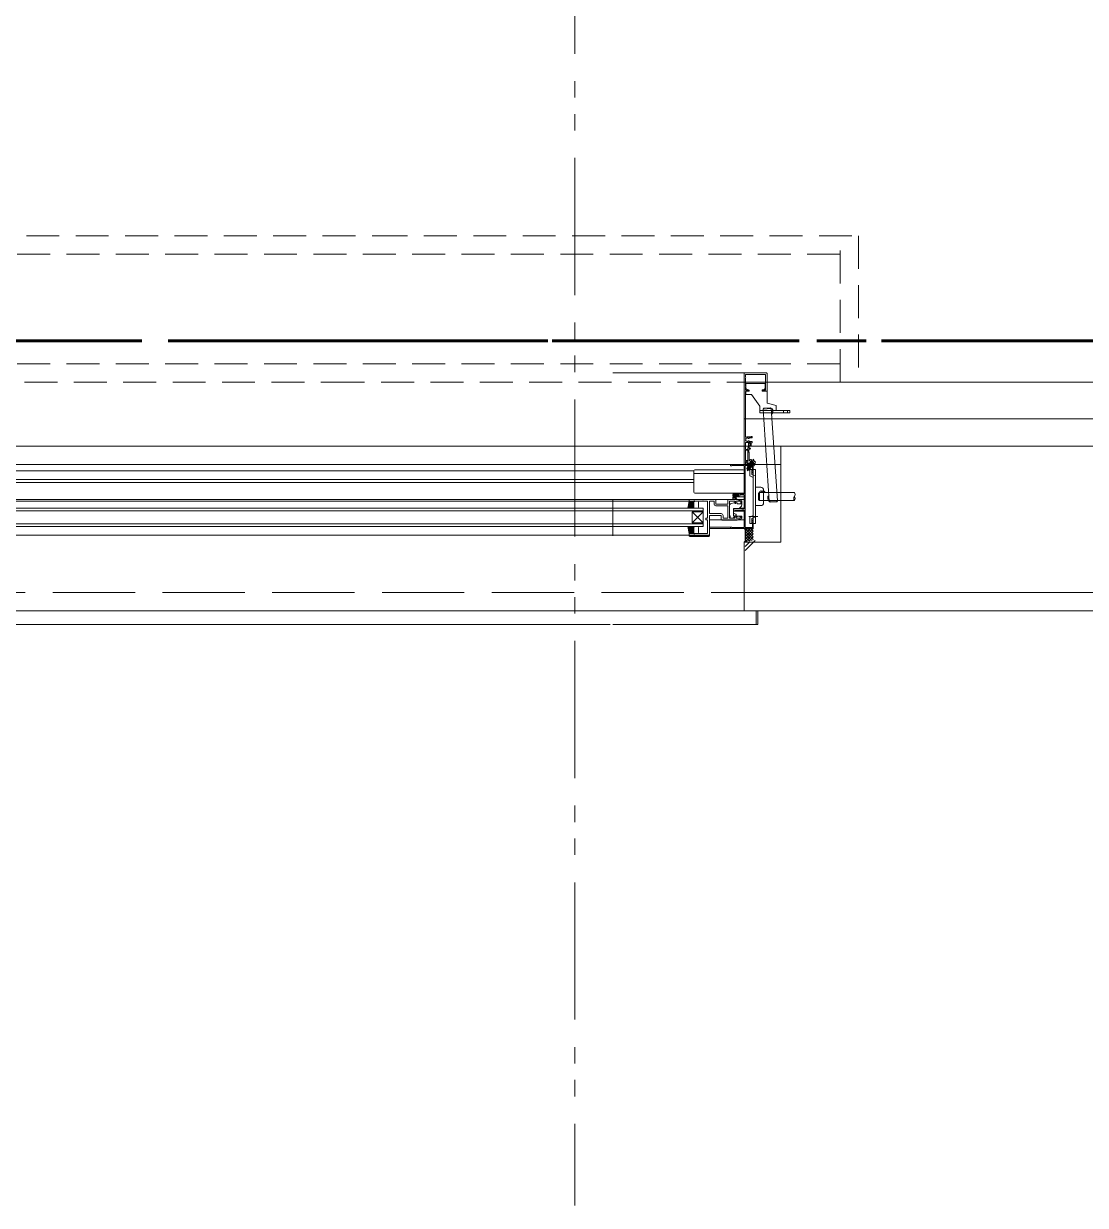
# Model space of a CAD drawing. Units: millimetres at full size, sheet at 1:30. Extents: x -16828 to 149130, y 47892 to 100313.
# Drawn here: x 27657 to 28818, y 50006 to 51298 of the extents above; entities that cross this region are included whole.
import ezdxf

# ---------------------------------------------------------------- set-up
doc = ezdxf.new("R2010")
doc.units = ezdxf.units.MM
doc.header["$LTSCALE"] = 30
for name, pattern in [('CHAIN2', [12, 9, -1, 1, -1]), ('DASHED1', [1.8, 1.2, -0.6]), ('DASHED3', [4, 3, -1]), ('DOUBLE_CHAIN1', [8.8, 5, -1, 0.6, -0.6, 0.6, -1])]:
    doc.linetypes.add(name, pattern=pattern)
for name, color, linetype, lineweight in [('0-0', 7, 'CHAIN2', 15), ('0-1', 7, 'Continuous', 15), ('2-0_通芯', 7, 'DOUBLE_CHAIN1', 15), ('2-1_躯体', 7, 'Continuous', 15), ('2-2_間仕切り芯', 7, 'DOUBLE_CHAIN1', 15), ('2-3_間仕切り', 7, 'Continuous', 15), ('2-A_建具', 7, 'Continuous', 15)]:
    doc.layers.add(name, color=color, linetype=linetype, lineweight=lineweight)

msp = doc.modelspace()

# ---------------------------------------------------------------- linework, layer by layer
at = {"layer": '0-0', "color": 1, "lineweight": 60}
msp.add_line((-9565.04, 50950.86), (35684.96, 50950.86), dxfattribs=at)
at = {"layer": '0-1'}
for p, q in [((24459.96, 50835.86), (30509.96, 50835.86)), ((-6110.04, 50655.86), (31079.96, 50655.86))]:
    msp.add_line(p, q, dxfattribs=at)
at = {"layer": '0-1', "linetype": 'DASHED3'}
msp.add_lwpolyline([(23488.96, 50750.86), (23488.96, 50675.86), (31059.96, 50675.86)], dxfattribs=at)
at = {"layer": '2-0_通芯', "color": 1, "lineweight": 60}
msp.add_line((-10727.74, 50950.86), (35684.96, 50950.86), dxfattribs=at)
at = {"layer": '2-1_躯体'}
for p, q in [((28444.96, 50835.86), (30509.96, 50835.86)), ((28484.96, 50835.86), (28484.96, 50730.86)), ((28444.96, 50730.86), (28484.96, 50730.86)), ((28444.96, 50730.86), (28444.96, 50655.86)), ((28444.96, 50655.86), (31079.96, 50655.86))]:
    msp.add_line(p, q, dxfattribs=at)
at = {"layer": '2-1_躯体', "linetype": 'DASHED3'}
msp.add_line((28444.96, 50675.86), (31059.96, 50675.86), dxfattribs=at)
at = {"layer": '2-2_間仕切り芯'}
msp.add_line((28259.96, 60390.92), (28259.96, 50005.86), dxfattribs=at)
at = {"layer": '2-3_間仕切り'}
for p, q in [((28444.96, 50905.86), (30439.96, 50905.86)), ((28444.96, 50865.86), (30479.96, 50865.86))]:
    msp.add_line(p, q, dxfattribs=at)
at = {"layer": '2-A_建具', "linetype": 'DASHED1'}
for p, q in [((26688.07, 51065.86), (28040.83, 51065.86)), ((28040.83, 51065.86), (28569.96, 51065.86)), ((28549.96, 50905.86), (28549.96, 51065.86)), ((28569.96, 51065.86), (28569.96, 50905.86)), ((28549.96, 51045.86), (26509.96, 51045.86)), ((28549.96, 50925.86), (26509.96, 50925.86)), ((28018.07, 50905.86), (26663.03, 50905.86)), ((28569.96, 50905.86), (28018.07, 50905.86))]:
    msp.add_line(p, q, dxfattribs=at)
at = {"layer": '2-A_建具'}
for p, q in [((28444.96, 50915.86), (28301.46, 50915.86)), ((28445.46, 50915.86), (28469.46, 50915.86)), ((28469.96, 50882.91), (28469.96, 50915.36)), ((28446.96, 50904.41), (28446.96, 50898.81)), ((28467.96, 50904.41), (28446.96, 50904.41)), ((28467.96, 50898.81), (28467.96, 50904.41)), ((28446.46, 50895.36), (28446.46, 50846.19)), ((28446.96, 50898.81), (28448.46, 50897.31)), ((28446.96, 50895.91), (28446.96, 50892.41)), ((28449.76, 50895.91), (28446.96, 50895.91)), ((28449.21, 50895.86), (28446.96, 50895.86)), ((28448.46, 50897.31), (28449.76, 50897.31)), ((28465.16, 50897.31), (28466.46, 50897.31)), ((28469.96, 50895.91), (28465.16, 50895.91)), ((28469.46, 50895.86), (28465.71, 50895.86)), ((28466.46, 50897.31), (28467.96, 50898.81)), ((28461.96, 50879.56), (28461.96, 50872.41)), ((28474.65, 50876.96), (28465.67, 50876.36)), ((28479.96, 50880.23), (28469.96, 50882.91)), ((28474.65, 50876.96), (28473.58, 50877.89)), ((28481.45, 50776.16), (28474.65, 50876.96)), ((28479.96, 50880.23), (28479.96, 50874.71)), ((28453.76, 50865.66), (28453.96, 50865.86)), ((28494.96, 50874.71), (28461.96, 50874.71)), ((28461.96, 50872.41), (28494.96, 50872.41)), ((28472.47, 50775.56), (28465.67, 50876.36)), ((28487.81, 50872.41), (28487.81, 50874.71)), ((28492.31, 50872.41), (28492.31, 50874.71)), ((28494.96, 50872.41), (28494.96, 50874.71)), ((28446.64, 50843.36), (28446.68, 50843.21)), ((28446.68, 50842.71), (28446.64, 50842.56)), ((28447.61, 50844.55), (28447.46, 50844.54)), ((28447.46, 50841.39), (28447.61, 50841.37)), ((28448.38, 50844.8), (28448.26, 50844.75)), ((28448.26, 50841.17), (28448.38, 50841.12)), ((28449.26, 50844.58), (28449.17, 50844.66)), ((28449.17, 50841.26), (28449.26, 50841.35)), ((28450.16, 50844.11), (28450.02, 50844.11)), ((28450.02, 50841.81), (28450.16, 50841.81)), ((27533.46, 50815.86), (28484.96, 50815.86)), ((28448.88, 50813.28), (28447.74, 50811.3)), ((28451.48, 50814.48), (28448.19, 50808.8)), ((28448.84, 50813.87), (28448.75, 50813.72)), ((28448.75, 50813.72), (28448.97, 50813.34)), ((28448.75, 50813.72), (28451.37, 50812.77)), ((28448.84, 50813.87), (28449.28, 50813.87)), ((28451.51, 50812.9), (28448.84, 50813.87)), ((28450.77, 50812.19), (28448.88, 50813.28)), ((28448.93, 50813.26), (28448.97, 50813.34)), ((28451.22, 50812.62), (28448.97, 50813.34)), ((28449.19, 50814.48), (28449.1, 50814.32)), ((28449.1, 50814.32), (28449.32, 50813.95)), ((28449.1, 50814.32), (28452.88, 50812.95)), ((28449.19, 50814.48), (28449.63, 50814.48)), ((28452.97, 50813.1), (28449.19, 50814.48)), ((28449.28, 50813.87), (28449.32, 50813.95)), ((28449.28, 50813.87), (28452.4, 50812.88)), ((28452.44, 50812.95), (28449.32, 50813.95)), ((28449.41, 50810.91), (28451.61, 50812.99)), ((28449.54, 50815.08), (28449.45, 50814.93)), ((28449.45, 50814.93), (28449.67, 50814.55)), ((28449.45, 50814.93), (28453.23, 50813.56)), ((28449.54, 50815.08), (28449.98, 50815.08)), ((28453.32, 50813.71), (28449.54, 50815.08)), ((28449.63, 50814.48), (28449.67, 50814.55)), ((28449.63, 50814.48), (28452.75, 50813.48)), ((28452.79, 50813.56), (28449.67, 50814.55)), ((28449.89, 50815.69), (28449.8, 50815.54)), ((28449.8, 50815.54), (28450.02, 50815.16)), ((28449.8, 50815.54), (28453.58, 50814.16)), ((28449.89, 50815.69), (28450.33, 50815.69)), ((28453.67, 50814.32), (28449.89, 50815.69)), ((28449.98, 50815.08), (28450.02, 50815.16)), ((28449.98, 50815.08), (28453.1, 50814.09)), ((28453.14, 50814.16), (28450.02, 50815.16)), ((28450.24, 50816.29), (28450.15, 50816.14)), ((28450.15, 50816.14), (28450.37, 50815.76)), ((28450.15, 50816.14), (28453.93, 50814.77)), ((28450.24, 50816.29), (28450.68, 50816.29)), ((28454.02, 50814.92), (28450.24, 50816.29)), ((28450.33, 50815.69), (28450.37, 50815.76)), ((28450.33, 50815.69), (28453.45, 50814.69)), ((28453.49, 50814.77), (28450.37, 50815.76)), ((28450.5, 50816.75), (28450.72, 50816.37)), ((28450.63, 50820.01), (28451.27, 50820.93)), ((28456.69, 50816.51), (28450.63, 50820.01)), ((28450.68, 50816.29), (28450.72, 50816.37)), ((28450.68, 50816.29), (28453.8, 50815.3)), ((28450.94, 50817.51), (28450.85, 50817.36)), ((28450.85, 50817.36), (28451.07, 50816.98)), ((28450.85, 50817.36), (28454.63, 50815.98)), ((28451.03, 50816.9), (28451.07, 50816.98)), ((28454.19, 50815.98), (28451.07, 50816.98)), ((28451.2, 50817.96), (28451.42, 50817.58)), ((28451.2, 50817.96), (28454.98, 50816.59)), ((28451.38, 50817.51), (28451.42, 50817.58)), ((28451.38, 50817.51), (28454.5, 50816.51)), ((28454.54, 50816.59), (28451.42, 50817.58)), ((28451.74, 50811.63), (28451.48, 50811.78)), ((28451.55, 50818.57), (28451.77, 50818.19)), ((28455.02, 50816.67), (28451.6, 50818.64)), ((28451.7, 50811.66), (28452.09, 50812.35)), ((28451.73, 50818.11), (28451.77, 50818.19)), ((28453.14, 50817.75), (28451.77, 50818.19)), ((28451.91, 50818.69), (28451.81, 50818.52)), ((28451.93, 50812.56), (28452.53, 50812.35)), ((28451.98, 50815.35), (28452.58, 50816.39)), ((28452.62, 50812.5), (28452.02, 50812.72)), ((28452.4, 50812.88), (28452.44, 50812.95)), ((28452.62, 50812.5), (28452.4, 50812.88)), ((28452.88, 50812.95), (28452.44, 50812.95)), ((28452.62, 50812.5), (28452.53, 50812.35)), ((28452.75, 50813.48), (28452.79, 50813.56)), ((28452.97, 50813.1), (28452.75, 50813.48)), ((28453.23, 50813.56), (28452.79, 50813.56)), ((28452.97, 50813.1), (28452.88, 50812.95)), ((28453.08, 50817.25), (28455.54, 50821.51)), ((28453.1, 50814.09), (28453.14, 50814.16)), ((28453.32, 50813.71), (28453.1, 50814.09)), ((28453.58, 50814.16), (28453.14, 50814.16)), ((28453.32, 50813.71), (28453.23, 50813.56)), ((28453.45, 50814.69), (28453.49, 50814.77)), ((28453.67, 50814.32), (28453.45, 50814.69)), ((28453.93, 50814.77), (28453.49, 50814.77)), ((28453.67, 50814.32), (28453.58, 50814.16)), ((28453.8, 50815.3), (28453.84, 50815.38)), ((28454.02, 50814.92), (28453.8, 50815.3)), ((28454.02, 50814.92), (28453.93, 50814.77)), ((28454.15, 50815.91), (28454.19, 50815.98)), ((28454.37, 50815.53), (28454.15, 50815.91)), ((28454.63, 50815.98), (28454.19, 50815.98)), ((28454.5, 50816.51), (28454.54, 50816.59)), ((28454.72, 50816.13), (28454.5, 50816.51)), ((28454.98, 50816.59), (28454.54, 50816.59)), ((28454.72, 50816.13), (28454.63, 50815.98)), ((28454.91, 50816.96), (28454.81, 50816.79)), ((28454.96, 50807.36), (28454.96, 50815.86)), ((28455.02, 50816.67), (28454.98, 50816.59)), ((28456.69, 50816.51), (28457.17, 50817.53)), ((28389.96, 50799.46), (27549.96, 50799.46)), ((28389.96, 50808.96), (28389.96, 50785.46)), ((28444.96, 50805.92), (28389.96, 50805.92)), ((28443.96, 50809.96), (28390.96, 50809.96)), ((28447.74, 50811.3), (28448.53, 50809.68)), ((28449, 50811.6), (28447.77, 50811.37)), ((28449.41, 50810.91), (28448.53, 50809.68)), ((28448.79, 50809.53), (28448.53, 50809.68)), ((28448.97, 50809.84), (28448.79, 50809.53)), ((28450.59, 50809.65), (28448.79, 50809.53)), ((28450.43, 50809.97), (28448.97, 50809.84)), ((28451.09, 50803.98), (28451.09, 50810.36)), ((28451.09, 50810.36), (28453.39, 50810.36)), ((28451.71, 50803.06), (28454.89, 50801.77)), ((28453.39, 50810.36), (28453.39, 50804.86)), ((28453.39, 50804.86), (28454.89, 50804.25)), ((28454.89, 50804.25), (28457.19, 50803.32)), ((28454.96, 50810.36), (28454.96, 50751.36)), ((28454.96, 50810.36), (28457.26, 50810.36)), ((28457.26, 50810.36), (28457.25, 50751.36)), ((28389.96, 50796.06), (27549.96, 50796.06)), ((28457.26, 50790.86), (28463.26, 50790.86)), ((28466.26, 50787.86), (28466.26, 50773.86)), ((28444.96, 50777.56), (27518.89, 50777.56)), ((28389.96, 50775.56), (27544.96, 50775.56)), ((27549.96, 50777.46), (28384.96, 50777.46)), ((28301.36, 50777.46), (28301.36, 50737.76)), ((28384.96, 50775.56), (28383.46, 50768.06)), ((28389.96, 50774.37), (28383.65, 50768.06)), ((28389.73, 50775.56), (28383.77, 50769.6)), ((28388.32, 50775.56), (28384.12, 50771.36)), ((28386.9, 50775.56), (28384.47, 50773.13)), ((28389.96, 50768.62), (28384.64, 50773.94)), ((28385.49, 50775.56), (28384.83, 50774.9)), ((28389.96, 50770.03), (28384.87, 50775.12)), ((28384.96, 50777.66), (28384.96, 50776.06)), ((28389.96, 50771.45), (28385.84, 50775.56)), ((28389.96, 50772.86), (28387.26, 50775.56)), ((28389.96, 50774.27), (28388.67, 50775.56)), ((28389.96, 50768.06), (28389.96, 50776.26)), ((28389.96, 50774.56), (28389.96, 50769.06)), ((28443.96, 50784.46), (28390.96, 50784.46)), ((28393.96, 50775.56), (28390.96, 50775.56)), ((28394.96, 50769.06), (28394.96, 50774.56)), ((28399.92, 50775.63), (28400, 50775.63)), ((28434.59, 50774.4), (28429.95, 50772.73)), ((28432.46, 50782.86), (28432.46, 50781.56)), ((28433, 50780.36), (28432.46, 50779.82)), ((28432.46, 50780.06), (28432.46, 50778.06)), ((28435.66, 50779.36), (28432.46, 50779.36)), ((28434.76, 50780.36), (28432.76, 50780.36)), ((28432.76, 50778.23), (28432.96, 50779.36)), ((28434.35, 50780.36), (28433.35, 50779.36)), ((28434.55, 50782.77), (28434.05, 50782.27)), ((28434.26, 50781.76), (28434.6, 50781.76)), ((28434.36, 50779.36), (28436.58, 50777.68)), ((28435.47, 50782.83), (28434.4, 50781.76)), ((28436.66, 50781.33), (28434.69, 50779.36)), ((28434.96, 50779.36), (28436.78, 50777.96)), ((28436.65, 50782.66), (28435.06, 50781.07)), ((28435.06, 50781.3), (28435.06, 50780.66)), ((28437.66, 50782.66), (28435.56, 50782.66)), ((28436.15, 50774.37), (28437.46, 50773.76)), ((28436.5, 50779.82), (28436.2, 50779.52)), ((28436.66, 50781.46), (28436.66, 50780.36)), ((28436.96, 50781.76), (28438.36, 50781.76)), ((28438.19, 50782.86), (28437.09, 50781.76)), ((28441.75, 50776.27), (28437.53, 50777.54)), ((28438.64, 50781.96), (28438.46, 50781.78)), ((28438.66, 50782.06), (28438.66, 50782.56)), ((28442.46, 50771.66), (28442.46, 50775.32)), ((28461.76, 50785.36), (28460.76, 50784.36)), ((28499.96, 50785.36), (28461.76, 50785.36)), ((28461.76, 50785.36), (28461.76, 50776.36)), ((28499.96, 50776.36), (28461.76, 50776.36)), ((28472.47, 50775.56), (28481.45, 50776.16)), ((28472.47, 50775.56), (28473.53, 50774.63)), ((27534.96, 50768.06), (28399.96, 50768.06)), ((27534.96, 50765.06), (28399.96, 50765.06)), ((28384.86, 50768.06), (28383.69, 50769.23)), ((28386.27, 50768.06), (28383.93, 50770.41)), ((28387.69, 50768.06), (28384.16, 50771.58)), ((28389.1, 50768.06), (28384.4, 50772.76)), ((28389.96, 50772.96), (28385.06, 50768.06)), ((28389.96, 50771.55), (28386.47, 50768.06)), ((28389.96, 50770.13), (28387.89, 50768.06)), ((28387.96, 50764.06), (28399.96, 50764.06)), ((28387.96, 50764.06), (28399.96, 50752.06)), ((28387.96, 50752.06), (28399.96, 50764.06)), ((28387.96, 50764.06), (28387.96, 50752.06)), ((28389.96, 50768.72), (28389.3, 50768.06)), ((28390.96, 50768.06), (28393.96, 50768.06)), ((28399.96, 50748.06), (28399.96, 50768.06)), ((28406.96, 50762.09), (28419.89, 50762.09)), ((28433.46, 50767.71), (28433.46, 50759.46)), ((28433.46, 50764.66), (28444.96, 50764.66)), ((28433.68, 50767.66), (28439.06, 50767.71)), ((28435.73, 50761.58), (28433.73, 50762.31)), ((28436.06, 50760.06), (28436.06, 50761.11)), ((28444.96, 50768.06), (28439.84, 50768.06)), ((28457.26, 50770.86), (28463.26, 50770.86)), ((27534.96, 50751.06), (28399.96, 50751.06)), ((27534.96, 50748.06), (28399.96, 50748.06)), ((28384.96, 50740.56), (28383.46, 50748.06)), ((28389.96, 50741.75), (28383.65, 50748.06)), ((28384.86, 50748.06), (28383.69, 50746.89)), ((28386.27, 50748.06), (28383.93, 50745.72)), ((28387.69, 50748.06), (28384.16, 50744.54)), ((28389.1, 50748.06), (28384.4, 50743.36)), ((28389.96, 50747.5), (28384.64, 50742.18)), ((28389.96, 50743.16), (28385.06, 50748.06)), ((28389.96, 50744.58), (28386.47, 50748.06)), ((28389.96, 50745.99), (28387.89, 50748.06)), ((28399.96, 50752.06), (28387.96, 50752.06)), ((28389.96, 50747.4), (28389.3, 50748.06)), ((28389.96, 50748.06), (28389.96, 50739.86)), ((28390.96, 50748.06), (28393.96, 50748.06)), ((28406.96, 50755.16), (28444.96, 50755.16)), ((28429.96, 50747.26), (28407.16, 50747.26)), ((28429.56, 50759.76), (28428.96, 50759.76)), ((28429.56, 50759.76), (28429.56, 50757.09)), ((28433.36, 50757.76), (28434.53, 50757.76)), ((28433.36, 50757.09), (28433.36, 50757.76)), ((28442.46, 50759.46), (28433.46, 50759.46)), ((28434.53, 50757.76), (28434.53, 50759.46)), ((28434.83, 50759.76), (28435.76, 50759.76)), ((28437.53, 50755.18), (28441.75, 50756.45)), ((28459.96, 50758.86), (28449.96, 50758.86)), ((28451.08, 50757.74), (28451.08, 50751.36)), ((28451.08, 50751.36), (28453.38, 50751.36)), ((28451.71, 50758.67), (28454.88, 50759.95)), ((28453.38, 50751.36), (28453.38, 50756.86)), ((28454.96, 50746.36), (28454.96, 50754.36)), ((28454.96, 50751.36), (28457.25, 50751.36)), ((27528.46, 50738.56), (28406.46, 50738.56)), ((28389.73, 50740.56), (28383.77, 50746.53)), ((28388.32, 50740.56), (28384.12, 50744.76)), ((28386.9, 50740.56), (28384.47, 50742.99)), ((28384.66, 50738.56), (28384.66, 50738.26)), ((28407.16, 50738.26), (28384.66, 50738.26)), ((28385.49, 50740.56), (28384.83, 50741.22)), ((28389.96, 50746.09), (28384.87, 50741)), ((28389.96, 50740.56), (28384.96, 50740.56)), ((28384.96, 50740.06), (28384.96, 50738.56)), ((28385.66, 50737.26), (28406.16, 50737.26)), ((28389.96, 50744.68), (28385.84, 50740.56)), ((28389.96, 50743.26), (28387.26, 50740.56)), ((28389.96, 50741.85), (28388.67, 50740.56)), ((28389.96, 50741.56), (28389.96, 50747.06)), ((28393.96, 50740.56), (28390.96, 50740.56)), ((28394.96, 50747.06), (28394.96, 50741.56)), ((28407.16, 50745.86), (28454.46, 50745.86)), ((28454.96, 50736.86), (28445.96, 50745.86)), ((28454.96, 50745.86), (28445.96, 50736.86)), ((28451.96, 50745.86), (28445.96, 50739.86)), ((28448.96, 50745.86), (28445.96, 50742.86)), ((28454.96, 50733.86), (28445.96, 50742.86)), ((28454.96, 50742.86), (28445.96, 50733.86)), ((28453, 50732.82), (28445.96, 50739.86)), ((28454.96, 50739.86), (28445.96, 50730.86)), ((28450.66, 50732.17), (28445.96, 50736.86)), ((28454.96, 50739.86), (28448.96, 50745.86)), ((28454.96, 50736.86), (28450.11, 50732.01)), ((28454.96, 50742.86), (28451.96, 50745.86)), ((28448.31, 50731.51), (28445.96, 50733.86)), ((28445.96, 50721.85), (28456.93, 50732.82)), ((28445.96, 50726.09), (28451.28, 50731.41)), ((28454.96, 50733.86), (28454.27, 50733.17)), ((28457.96, 50655.86), (28457.96, 50640.86)), ((28459.96, 50655.86), (28459.96, 50640.86)), ((28298.46, 50640.86), (26601.96, 50640.86)), ((28457.96, 50640.86), (28301.46, 50640.86)), ((28457.96, 50640.86), (28459.96, 50640.86))]:
    msp.add_line(p, q, dxfattribs=at)
for points in [[(28444.96, 50815.86), (28444.96, 50915.36), (28445.46, 50915.86)], [(28446.46, 50913.86), (28446.46, 50911.69), (28446.53, 50911.5)], [(28446.53, 50910.22), (28446.46, 50910.03), (28446.46, 50901.69), (28446.53, 50901.5)], [(28450.82, 50914.29), (28450.63, 50914.36), (28446.96, 50914.36)], [(28462.82, 50914.29), (28462.63, 50914.36), (28452.29, 50914.36), (28452.1, 50914.29)], [(28467.96, 50914.36), (28464.29, 50914.36), (28464.1, 50914.29)], [(28468.39, 50911.5), (28468.46, 50911.69), (28468.46, 50913.86)], [(28468.39, 50901.5), (28468.46, 50901.69), (28468.46, 50910.03), (28468.39, 50910.22)], [(28446.53, 50900.22), (28446.46, 50900.03), (28446.46, 50897.56)], [(28446.96, 50897.06), (28448.47, 50897.06), (28448.68, 50897.15)], [(28446.96, 50892.41), (28452.96, 50892.41), (28461.96, 50879.56)], [(28466.23, 50897.15), (28466.44, 50897.06), (28467.96, 50897.06)], [(28468.46, 50897.56), (28468.46, 50900.03), (28468.39, 50900.22)], [(28473.58, 50877.89), (28466.6, 50877.42), (28465.67, 50876.36)], [(28450.56, 50841.38), (28450.86, 50841.06), (28453.76, 50841.06), (28453.76, 50839.46), (28452.76, 50839.46), (28452.76, 50836.46), (28451.36, 50836.46), (28451.36, 50836.96), (28451.76, 50837.53), (28451.76, 50839.76), (28446.46, 50839.76), (28446.46, 50832.36), (28448.36, 50832.36)], [(28448.46, 50846.16), (28452.54, 50846.16), (28453.06, 50846.46), (28453.76, 50846.46), (28453.76, 50844.86), (28450.86, 50844.86), (28450.56, 50844.54)], [(28448.86, 50826.32), (28448.86, 50833.37), (28449.86, 50837.11), (28449.86, 50839.06)], [(28450.79, 50839.31), (28451.92, 50837.37), (28451.11, 50837.15), (28450.21, 50833.76), (28451.26, 50833.76)], [(28389.96, 50808.96), (27531.96, 50808.96), (27531.96, 50827.96)], [(28448.36, 50831.36), (28446.46, 50831.36), (28446.46, 50820.36), (28448.63, 50820.36), (28448.86, 50817.8)], [(28447.45, 50818.65), (28447.73, 50817.06), (28448.86, 50817.06), (28448.86, 50825.4), (28448.98, 50825.59), (28448.98, 50826.14), (28448.86, 50826.32)], [(28450.06, 50831.56), (28450.06, 50829.16), (28450.36, 50828.86), (28450.36, 50820.16), (28453.27, 50818.48), (28453.37, 50818.29), (28453.84, 50818.01), (28454.06, 50818.02), (28456.87, 50816.4), (28455.75, 50814.46), (28454.96, 50814.46)], [(28429.96, 50815.86), (28429.96, 50814.26), (28431.16, 50814.26)], [(28431.76, 50814.86), (28444.96, 50814.86), (28444.96, 50783.86), (28433.46, 50783.86)], [(28454.46, 50754.86), (28453.96, 50754.86), (28453.36, 50753.82), (28453.36, 50752.86), (28454.06, 50752.86), (28454.06, 50747.06), (28446.16, 50747.06), (28446.16, 50814.66), (28454.06, 50814.66), (28454.06, 50808.86), (28453.36, 50808.86), (28453.36, 50807.9), (28453.96, 50806.86), (28454.46, 50806.86)], [(28447.87, 50817.67), (28447.59, 50819.26), (28446.46, 50819.26), (28446.46, 50815.86)], [(28448.97, 50809.84), (28452, 50812.69), (28450.43, 50809.97)], [(28449.36, 50810.81), (28449, 50811.6), (28449.58, 50812.88)], [(28452.81, 50815.86), (28450.34, 50817.29), (28449.51, 50815.86)], [(28454.37, 50815.53), (28450.59, 50816.9), (28450.5, 50816.75), (28454.28, 50815.38)], [(28450.59, 50816.9), (28451.03, 50816.9), (28454.15, 50815.91)], [(28454.37, 50815.53), (28454.28, 50815.38), (28453.84, 50815.38), (28450.72, 50816.37)], [(28454.72, 50816.13), (28450.94, 50817.51), (28451.38, 50817.51)], [(28454.6, 50816.91), (28451.29, 50818.11), (28451.2, 50817.96)], [(28451.29, 50818.11), (28451.73, 50818.11), (28453.48, 50817.55)], [(28451.6, 50818.64), (28451.55, 50818.57), (28452.02, 50818.4)], [(28452.53, 50812.35), (28452.09, 50812.35), (28451.85, 50812.42)], [(28453.07, 50821.33), (28452.94, 50819.31), (28453.63, 50818.21)], [(28456.62, 50819.28), (28454.93, 50818.16), (28453.63, 50818.21)], [(28451.74, 50811.63), (28450.59, 50809.65), (28450.43, 50809.97)], [(28442.46, 50775.32), (28437.39, 50777.46), (28437.39, 50777.66), (28427.46, 50777.66), (28427.46, 50777.46), (28413.46, 50777.46), (28413.46, 50777.66), (28384.96, 50777.66)], [(28389.96, 50776.26), (28390.96, 50776.26), (28392.69, 50775.63), (28399, 50775.63)], [(28400.92, 50775.63), (28404.96, 50775.63), (28404.96, 50757.09), (28404.09, 50757.09)], [(28412.03, 50772.63), (28412.03, 50775.63), (28406.96, 50775.63), (28406.96, 50762.09)], [(28426.96, 50777.06), (28426.96, 50772.56), (28413.96, 50772.56), (28413.96, 50777.06)], [(28442.46, 50757.4), (28442.46, 50759.46), (28440.16, 50759.46), (28440.16, 50758.66), (28441.26, 50758.66), (28441.26, 50757.45), (28440.06, 50757.09), (28436.06, 50757.09), (28436.06, 50758.66), (28437.16, 50758.66), (28437.16, 50759.46), (28434.86, 50759.46), (28434.86, 50757.09), (28428.96, 50757.09), (28428.96, 50775.63), (28434.86, 50775.63), (28434.86, 50773.26), (28435.86, 50773.26), (28435.86, 50775.63), (28440.06, 50775.63), (28441.46, 50775.21), (28441.46, 50773.76)], [(28433.46, 50780.56), (28434.76, 50780.56), (28434.76, 50781.36), (28433.66, 50781.36), (28433.66, 50782.86), (28438.86, 50782.86), (28438.86, 50781.36), (28437.76, 50781.36), (28437.76, 50780.56), (28444.96, 50780.56)], [(28442.46, 50772.96), (28437.46, 50772.96), (28437.46, 50773.76)], [(28440.06, 50781.56), (28440.06, 50782.66), (28444.96, 50782.66), (28444.96, 50767.36), (28442.65, 50767.36)], [(28460.76, 50784.36), (28460.76, 50777.36), (28461.76, 50776.36)], [(28473.53, 50774.63), (28480.52, 50775.1), (28481.45, 50776.16)], [(28406.96, 50739.06), (28406.96, 50760.16), (28419.96, 50760.16), (28419.96, 50755.66)], [(28421.89, 50760.09), (28421.89, 50757.09), (28427.03, 50757.09), (28427.03, 50770.63), (28414.03, 50770.63)], [(28434.66, 50764.66), (28434.66, 50765.96), (28444.96, 50765.96), (28444.96, 50746.86), (28431.76, 50746.86)], [(28433.46, 50767.71), (28439.06, 50767.71), (28439.7, 50767.94), (28441.39, 50769.36), (28442.46, 50771.66)], [(28442.26, 50767.66), (28437.96, 50767.66), (28433.92, 50767.31)], [(28403.76, 50757.26), (28402.96, 50757.26), (28402.96, 50755.16), (28404.96, 50755.16), (28404.96, 50740.49), (28392.69, 50740.49), (28390.96, 50739.86), (28389.96, 50739.86)], [(28406.96, 50755.26), (28420.46, 50755.26), (28420.46, 50755.06), (28437.39, 50755.06), (28437.39, 50755.16), (28441.75, 50756.45), (28442.26, 50756.81), (28442.46, 50757.4)], [(28407.16, 50737.76), (28407.16, 50754.57), (28406.96, 50754.57)], [(28431.16, 50747.46), (28429.96, 50747.46), (28429.96, 50745.86)], [(28453.38, 50756.86), (28454.88, 50757.47), (28457.18, 50758.4)], [(28444.96, 50745.86), (28445.96, 50744.86), (28445.96, 50731.86), (28444.96, 50730.86)]]:
    msp.add_lwpolyline(points, dxfattribs=at)
for centre, radius, start, end in [((28469.46, 50915.36), 0.5, 0.00001, 89.99999), ((28446.96, 50913.86), 0.5, 90.00001, 179.99999), ((28445.76, 50910.86), 1, 320.28486, 39.71514), ((28451.46, 50915.06), 1, 230.28486, 309.71514), ((28463.46, 50915.06), 1, 230.28486, 309.71514), ((28467.96, 50913.86), 0.5, 0.00001, 89.99999), ((28469.16, 50910.86), 1, 140.28486, 219.71514), ((28446.96, 50897.56), 0.5, 180.00001, 269.99999), ((28446.96, 50895.36), 0.5, 90.00001, 179.99999), ((28445.76, 50900.86), 1, 320.28486, 39.71514), ((28449.21, 50896.61), 0.75, 270.00002, 134.41533), ((28449.76, 50896.61), 0.7, 270, 90), ((28465.16, 50896.61), 0.7, 90, 270), ((28465.71, 50896.61), 0.75, 45.58467, 269.99998), ((28467.96, 50897.56), 0.5, 270.00001, 359.99999), ((28469.16, 50900.86), 1, 140.28486, 219.71514), ((28469.46, 50896.36), 0.5, 270.00001, 359.99999), ((28474.75, 50875.47), 1.5, 273.85934, 93.85934), ((28474.85, 50873.97), 1.5, 273.85934, 33.85934), ((28474.95, 50872.47), 1.5, 273.85934, 33.85934), ((28446.86, 50846.19), 0.4, 180.00006, 296.38784), ((28447.23, 50843.82), 0.75, 72.2996, 217.70036), ((28447.23, 50842.1), 0.75, 142.29964, 287.7004), ((28448.46, 50842.96), 1.8, 171.96925, 188.03075), ((28448.46, 50842.96), 3.2, 89.99998, 116.38778), ((28448.46, 50842.96), 1.8, 96.26017, 118.03073), ((28448.46, 50842.96), 1.8, 241.96927, 263.73983), ((28448.72, 50844.44), 0.5, 26.86995, 133.13013), ((28448.72, 50841.48), 0.5, 226.86987, 333.13005), ((28448.46, 50842.96), 1.8, 44.79286, 63.73983), ((28448.46, 50842.96), 1.8, 296.26017, 315.20714), ((28450.02, 50844.51), 0.4, 224.79276, 269.99993), ((28450.02, 50841.41), 0.4, 90.00007, 135.20724), ((28450.36, 50839.06), 0.5, 29.99999, 180), ((28450.16, 50844.51), 0.4, 269.99999, 4.09604), ((28450.16, 50841.41), 0.4, 355.90396, 90.00001), ((28448.36, 50831.86), 0.5, 269.99999, 90.00001), ((28451.26, 50831.56), 1.2, 90.00001, 179.99999), ((28451.26, 50833.26), 0.5, 269.99999, 90.00001), ((28431.16, 50814.56), 0.3, 270, 0), ((28431.76, 50814.56), 0.3, 90, 180), ((28446.96, 50818.56), 0.5, 9.99999, 180), ((28448.36, 50817.76), 0.5, 190.00001, 5), ((28452.34, 50820.19), 1.3, 75.88085, 145), ((28451.79, 50812.82), 0.248, 330, 137.19096), ((28451.48, 50818.94), 0.5, 330, 60), ((28450.46, 50812.72), 9, 44.11915, 75.88085), ((28454.46, 50815.36), 0.5, 0, 90), ((28455.34, 50816.71), 0.5, 60, 150), ((28455.99, 50818.08), 1.3, 335, 44.11915), ((28390.96, 50808.96), 1, 90, 179.99999), ((28443.96, 50808.96), 1, 0, 90), ((28452.09, 50803.98), 1, 180, 247.99665), ((28454.46, 50807.36), 0.5, 270, 0), ((28463.26, 50785.36), 1.5, 0, 180), ((28463.26, 50787.86), 3, 359.99878, 89.99845), ((28464.76, 50785.36), 1.5, 0, 120), ((28466.26, 50785.36), 1.5, 0, 120), ((28385.46, 50776.06), 0.5, 180, 270), ((28390.96, 50785.46), 1, 180, 270), ((28390.96, 50774.56), 1, 90.0001, 180.0001), ((28393.96, 50774.56), 1, 0.0001, 90.0001), ((28399, 50775.83), 0.2, 270, 336.42182), ((28399.46, 50775.63), 0.3, 23.57818, 156.42182), ((28399.92, 50775.83), 0.2, 203.57818, 270), ((28400, 50775.83), 0.2, 270, 336.42182), ((28400.46, 50775.63), 0.3, 23.57818, 156.42182), ((28400.92, 50775.83), 0.2, 203.57818, 270), ((28413.46, 50777.06), 0.5, 0, 90), ((28427.46, 50777.06), 0.5, 90, 180), ((28433.46, 50782.86), 1, 90, 180), ((28433.46, 50781.56), 1, 180, 270), ((28432.76, 50780.06), 0.3, 90, 180), ((28432.66, 50778.06), 0.2, 180.00001, 60), ((28434.26, 50782.06), 0.3, 135, 270), ((28434.76, 50782.56), 0.3, 90, 135), ((28434.93, 50773.46), 1, 93.88684, 109.85326), ((28434.6, 50782.06), 0.3, 270, 326.94427), ((28434.76, 50780.66), 0.3, 270, 0), ((28435.06, 50781.76), 0.25, 303.05573, 146.94427), ((28435.36, 50781.3), 0.3, 123.05573, 180), ((28435.36, 50782.66), 0.2, 0, 90), ((28435.66, 50780.36), 1, 270, 0), ((28435.73, 50773.46), 1, 65, 82.59308), ((28436.76, 50777.76), 0.2, 204.41711, 84.41711), ((28436.96, 50781.46), 0.3, 90, 180), ((28437.39, 50777.06), 0.5, 73.30076, 90), ((28437.86, 50782.66), 0.2, 90, 180), ((28438.36, 50782.56), 0.3, 0, 90), ((28438.36, 50782.06), 0.3, 270, 0), ((28439.06, 50781.56), 1, 270, 0), ((28441.96, 50773.76), 0.5, 180, 0), ((28441.46, 50775.32), 1, 0, 73.30076), ((28443.96, 50785.46), 1, 270, 0), ((28463.26, 50773.86), 3, 269.99873, 359.99878), ((28472.17, 50780.05), 1.5, 93.85934, 213.85934), ((28472.27, 50778.55), 1.5, 93.85934, 213.85934), ((28472.37, 50777.05), 1.5, 93.85934, 273.85934), ((28503.27, 50778.61), 4, 145.77113, 214.22887), ((28496.65, 50783.11), 4, 325.77113, 34.22887), ((28496.65, 50778.61), 4, 325.77113, 34.22887), ((28390.96, 50769.06), 1, 180.0001, 270.0001), ((28393.96, 50769.06), 1, 270.0001, 0.0001), ((28414.03, 50772.63), 2, 180, 270), ((28419.89, 50760.09), 2, 0, 90), ((28430.46, 50771.32), 1.5, 109.85326, 179.99999), ((28433.76, 50767.36), 0.3, 90.5, 179.99999), ((28433.96, 50766.81), 0.5, 95, 180), ((28433.96, 50762.76), 0.5, 180, 250), ((28435.56, 50761.11), 0.5, 0, 70), ((28439.05, 50768.71), 1, 270.5, 310), ((28439.46, 50771.66), 3, 310, 0), ((28442.26, 50767.46), 0.2, 14.47751, 90), ((28442.65, 50767.56), 0.2, 194.47751, 270), ((28390.96, 50747.06), 1, 89.9999, 179.9999), ((28393.96, 50747.06), 1, 359.9999, 89.9999), ((28403.76, 50757.06), 0.2, 35.09963, 90), ((28404.09, 50757.29), 0.2, 215.09963, 270), ((28420.46, 50755.66), 0.5, 180, 270), ((28431.16, 50747.16), 0.3, 0, 90), ((28434.83, 50759.46), 0.3, 90, 179.99999), ((28435.76, 50760.06), 0.3, 270, 0), ((28437.39, 50755.66), 0.5, 270, 286.69924), ((28441.46, 50757.4), 1, 286.69924, 0), ((28452.08, 50757.74), 1, 111.99783, 180), ((28454.46, 50754.36), 0.5, 0, 90), ((28385.66, 50738.26), 1, 180, 270), ((28385.46, 50740.06), 0.5, 90, 180), ((28390.96, 50741.56), 1, 179.9999, 269.9999), ((28393.96, 50741.56), 1, 269.9999, 359.9999), ((28406.16, 50738.26), 1, 270, 0), ((28406.46, 50739.06), 0.5, 270, 0), ((28431.76, 50747.16), 0.3, 180, 270), ((28454.46, 50746.36), 0.5, 270, 0)]:
    msp.add_arc(centre, radius, start, end, dxfattribs=at)

doc.saveas('drawing.dxf')
